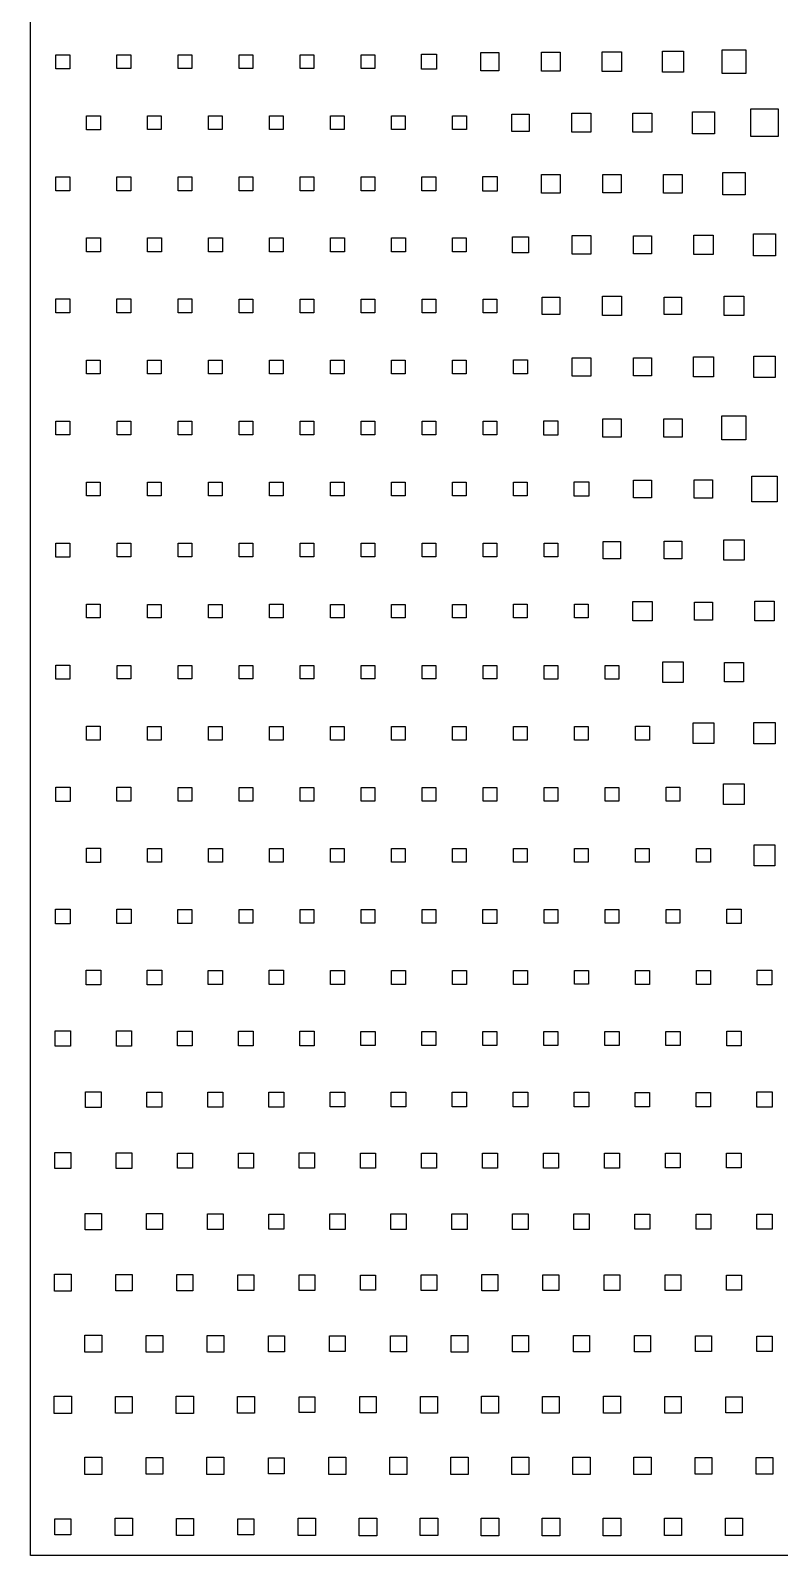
# Model space of a CAD drawing. Extents: x 0 to 454, y 0 to 640.
# Drawn here: x 0 to 157.2, y 0 to 319.7 of the extents above; entities that cross this region are included whole.
import ezdxf

# ---------------------------------------------------------------- set-up
doc = ezdxf.new("R2010")
doc.units = 0
doc.layers.get('0').update_dxf_attribs({"linetype": 'CONTINUOUS'})

msp = doc.modelspace()

# ---------------------------------------------------------------- linework, layer by layer
at = {"color": 7}
for points in [[(0, 640), (454.4, 640), (454.4, 0), (0, 0), (0, 640)], [(5.330055, 314.669945), (8.269945, 314.669945), (8.269945, 311.730055), (5.330055, 311.730055), (5.330055, 314.669945)], [(18.146029, 314.653971), (21.053971, 314.653971), (21.053971, 311.746029), (18.146029, 311.746029), (18.146029, 314.653971)], [(30.958431, 314.641569), (33.841569, 314.641569), (33.841569, 311.758431), (30.958431, 311.758431), (30.958431, 314.641569)], [(43.771912, 314.628088), (46.628088, 314.628088), (46.628088, 311.771912), (43.771912, 311.771912), (43.771912, 314.628088)], [(56.575686, 314.624314), (59.424314, 314.624314), (59.424314, 311.775686), (56.575686, 311.775686), (56.575686, 314.624314)], [(69.375686, 314.624314), (72.224314, 314.624314), (72.224314, 311.775686), (69.375686, 311.775686), (69.375686, 314.624314)], [(82.006103, 314.793897), (85.193897, 314.793897), (85.193897, 311.606103), (82.006103, 311.606103), (82.006103, 314.793897)], [(94.502457, 315.097543), (98.297543, 315.097543), (98.297543, 311.302457), (94.502457, 311.302457), (94.502457, 315.097543)], [(107.234583, 315.165417), (111.165417, 315.165417), (111.165417, 311.234583), (107.234583, 311.234583), (107.234583, 315.165417)], [(119.967249, 315.232751), (124.032751, 315.232751), (124.032751, 311.167249), (119.967249, 311.167249), (119.967249, 315.232751)], [(132.590858, 315.409142), (137.009142, 315.409142), (137.009142, 310.990858), (132.590858, 310.990858), (132.590858, 315.409142)], [(145.09867, 315.70133), (150.10133, 315.70133), (150.10133, 310.69867), (145.09867, 310.69867), (145.09867, 315.70133)], [(11.74185, 301.85815), (14.65815, 301.85815), (14.65815, 298.94185), (11.74185, 298.94185), (11.74185, 301.85815)], [(24.550343, 301.849657), (27.449657, 301.849657), (27.449657, 298.950343), (24.550343, 298.950343), (24.550343, 301.849657)], [(37.354118, 301.845882), (40.245882, 301.845882), (40.245882, 298.954118), (37.354118, 298.954118), (37.354118, 301.845882)], [(50.164363, 301.835637), (53.035637, 301.835637), (53.035637, 298.964363), (50.164363, 298.964363), (50.164363, 301.835637)], [(62.963284, 301.836716), (65.836716, 301.836716), (65.836716, 298.963284), (62.963284, 298.963284), (62.963284, 301.836716)], [(75.760049, 301.839951), (78.639951, 301.839951), (78.639951, 298.960049), (75.760049, 298.960049), (75.760049, 301.839951)], [(88.551489, 301.848511), (91.448511, 301.848511), (91.448511, 298.951489), (88.551489, 298.951489), (88.551489, 301.848511)], [(100.984688, 302.215312), (104.615313, 302.215312), (104.615313, 298.584687), (100.984688, 298.584687), (100.984688, 302.215312)], [(113.609038, 302.390962), (117.590962, 302.390962), (117.590962, 298.409038), (113.609038, 298.409038), (113.609038, 302.390962)], [(126.406275, 302.393725), (130.393725, 302.393725), (130.393725, 298.406275), (126.406275, 298.406275), (126.406275, 302.393725)], [(138.905662, 302.694338), (143.494338, 302.694338), (143.494338, 298.105662), (138.905662, 298.105662), (138.905662, 302.694338)], [(151.105447, 303.294553), (156.894553, 303.294553), (156.894553, 297.505447), (151.105447, 297.505447), (151.105447, 303.294553)], [(5.325404, 289.074596), (8.274596, 289.074596), (8.274596, 286.125404), (5.325404, 286.125404), (5.325404, 289.074596)], [(18.136324, 289.063676), (21.063676, 289.063676), (21.063676, 286.136324), (18.136324, 286.136324), (18.136324, 289.063676)], [(30.953578, 289.046422), (33.846422, 289.046422), (33.846422, 286.153578), (30.953578, 286.153578), (30.953578, 289.046422)], [(43.755196, 289.044804), (46.644804, 289.044804), (46.644804, 286.155196), (43.755196, 286.155196), (43.755196, 289.044804)], [(56.550882, 289.049118), (59.449118, 289.049118), (59.449118, 286.150882), (56.550882, 286.150882), (56.550882, 289.049118)], [(69.347175, 289.052825), (72.252825, 289.052825), (72.252825, 286.147175), (69.347175, 286.147175), (69.347175, 289.052825)], [(82.141783, 289.058217), (85.058217, 289.058217), (85.058217, 286.141783), (82.141783, 286.141783), (82.141783, 289.058217)], [(94.876268, 289.123732), (97.923732, 289.123732), (97.923732, 286.076268), (94.876268, 286.076268), (94.876268, 289.123732)], [(107.2331, 289.5669), (111.1669, 289.5669), (111.1669, 285.6331), (107.2331, 285.6331), (107.2331, 289.5669)], [(120.071048, 289.528952), (123.928952, 289.528952), (123.928952, 285.671048), (120.071048, 285.671048), (120.071048, 289.528952)], [(132.839436, 289.560564), (136.760564, 289.560564), (136.760564, 285.639436), (132.839436, 285.639436), (132.839436, 289.560564)], [(145.254908, 289.945092), (149.945092, 289.945092), (149.945092, 285.254908), (145.254908, 285.254908), (145.254908, 289.945092)], [(11.724461, 276.275539), (14.675539, 276.275539), (14.675539, 273.324461), (11.724461, 273.324461), (11.724461, 276.275539)], [(24.540637, 276.259363), (27.459363, 276.259363), (27.459363, 273.340637), (24.540637, 273.340637), (24.540637, 276.259363)], [(37.342255, 276.257745), (40.257745, 276.257745), (40.257745, 273.342255), (37.342255, 273.342255), (37.342255, 276.257745)], [(50.149804, 276.250196), (53.050196, 276.250196), (53.050196, 273.349804), (50.149804, 273.349804), (50.149804, 276.250196)], [(62.943873, 276.256127), (65.856127, 276.256127), (65.856127, 273.343873), (62.943873, 273.343873), (62.943873, 276.256127)], [(75.748725, 276.251275), (78.651275, 276.251275), (78.651275, 273.348725), (75.748725, 273.348725), (75.748725, 276.251275)], [(88.564902, 276.235098), (91.435098, 276.235098), (91.435098, 273.364902), (88.564902, 273.364902), (88.564902, 276.235098)], [(101.12421, 276.47579), (104.47579, 276.47579), (104.47579, 273.12421), (101.12421, 273.12421), (101.12421, 276.47579)], [(113.617396, 276.782604), (117.582604, 276.782604), (117.582604, 272.817396), (113.617396, 272.817396), (113.617396, 276.782604)], [(126.521397, 276.678603), (130.278603, 276.678603), (130.278603, 272.921397), (126.521397, 272.921397), (126.521397, 276.678603)], [(139.189828, 276.810172), (143.210172, 276.810172), (143.210172, 272.789828), (139.189828, 272.789828), (139.189828, 276.810172)], [(151.668995, 277.131005), (156.331005, 277.131005), (156.331005, 272.468995), (151.668995, 272.468995), (151.668995, 277.131005)], [(5.31644, 263.48356), (8.28356, 263.48356), (8.28356, 260.51644), (5.31644, 260.51644), (5.31644, 263.48356)], [(18.132751, 263.467249), (21.067249, 263.467249), (21.067249, 260.532751), (18.132751, 260.532751), (18.132751, 263.467249)], [(30.951489, 263.448511), (33.848511, 263.448511), (33.848511, 260.551489), (30.951489, 260.551489), (30.951489, 263.448511)], [(43.765643, 263.434357), (46.634357, 263.434357), (46.634357, 260.565643), (43.765643, 260.565643), (43.765643, 263.434357)], [(56.558499, 263.441501), (59.441501, 263.441501), (59.441501, 260.558499), (56.558499, 260.558499), (56.558499, 263.441501)], [(69.371979, 263.428021), (72.228021, 263.428021), (72.228021, 260.571979), (69.371979, 260.571979), (69.371979, 263.428021)], [(82.175214, 263.424786), (85.024786, 263.424786), (85.024786, 260.575214), (82.175214, 260.575214), (82.175214, 263.424786)], [(94.970833, 263.429167), (97.829167, 263.429167), (97.829167, 260.570833), (94.970833, 260.570833), (94.970833, 263.429167)], [(107.370331, 263.829669), (111.029669, 263.829669), (111.029669, 260.170331), (107.370331, 260.170331), (107.370331, 263.829669)], [(119.988009, 264.011991), (124.011991, 264.011991), (124.011991, 259.988009), (119.988009, 259.988009), (119.988009, 264.011991)], [(132.976667, 263.823333), (136.623333, 263.823333), (136.623333, 260.176667), (132.976667, 260.176667), (132.976667, 263.823333)], [(145.558284, 264.041716), (149.641716, 264.041716), (149.641716, 259.958284), (145.558284, 259.958284), (145.558284, 264.041716)], [(11.750882, 250.649118), (14.649118, 250.649118), (14.649118, 247.750882), (11.750882, 247.750882), (11.750882, 250.649118)], [(24.575147, 250.624853), (27.424853, 250.624853), (27.424853, 247.775147), (24.575147, 247.775147), (24.575147, 250.624853)], [(37.375686, 250.624314), (40.224314, 250.624314), (40.224314, 247.775686), (37.375686, 247.775686), (37.375686, 250.624314)], [(50.159577, 250.640423), (53.040423, 250.640423), (53.040423, 247.759577), (50.159577, 247.759577), (50.159577, 250.640423)], [(62.954724, 250.645276), (65.845276, 250.645276), (65.845276, 247.754724), (62.954724, 247.754724), (62.954724, 250.645276)], [(75.76106, 250.63894), (78.63894, 250.63894), (78.63894, 247.76106), (75.76106, 247.76106), (75.76106, 250.63894)], [(88.573192, 250.626808), (91.426808, 250.626808), (91.426808, 247.773192), (88.573192, 247.773192), (88.573192, 250.626808)], [(101.344951, 250.655049), (104.255049, 250.655049), (104.255049, 247.744951), (101.344951, 247.744951), (101.344951, 250.655049)], [(113.666195, 251.133805), (117.533805, 251.133805), (117.533805, 247.266195), (113.666195, 247.266195), (113.666195, 251.133805)], [(126.520656, 251.079344), (130.279344, 251.079344), (130.279344, 247.320656), (126.520656, 247.320656), (126.520656, 251.079344)], [(139.09223, 251.30777), (143.30777, 251.30777), (143.30777, 247.09223), (139.09223, 247.09223), (139.09223, 251.30777)], [(151.755876, 251.444124), (156.244124, 251.444124), (156.244124, 246.955876), (151.755876, 246.955876), (151.755876, 251.444124)], [(5.350748, 237.849252), (8.249252, 237.849252), (8.249252, 234.950748), (5.350748, 234.950748), (5.350748, 237.849252)], [(18.163217, 237.836783), (21.036783, 237.836783), (21.036783, 234.963217), (18.163217, 234.963217), (18.163217, 237.836783)], [(30.964969, 237.835031), (33.835031, 237.835031), (33.835031, 234.964969), (30.964969, 234.964969), (30.964969, 237.835031)], [(43.771373, 237.828627), (46.628627, 237.828627), (46.628627, 234.971373), (43.771373, 234.971373), (43.771373, 237.828627)], [(56.570159, 237.829841), (59.429841, 237.829841), (59.429841, 234.970159), (56.570159, 234.970159), (56.570159, 237.829841)], [(69.36935, 237.83065), (72.23065, 237.83065), (72.23065, 234.96935), (69.36935, 234.96935), (69.36935, 237.83065)], [(82.182359, 237.817641), (85.017641, 237.817641), (85.017641, 234.982359), (82.182359, 234.982359), (82.182359, 237.817641)], [(94.970833, 237.829167), (97.829167, 237.829167), (97.829167, 234.970833), (94.970833, 234.970833), (94.970833, 237.829167)], [(107.723787, 237.876213), (110.676213, 237.876213), (110.676213, 234.923787), (107.723787, 234.923787), (107.723787, 237.876213)], [(120.094638, 238.305362), (123.905362, 238.305362), (123.905362, 234.494638), (120.094638, 234.494638), (120.094638, 238.305362)], [(132.891134, 238.308866), (136.708866, 238.308866), (136.708866, 234.491134), (132.891134, 234.491134), (132.891134, 238.308866)], [(145.08027, 238.91973), (150.11973, 238.91973), (150.11973, 233.88027), (145.08027, 233.88027), (145.08027, 238.91973)], [(11.747175, 225.052825), (14.652825, 225.052825), (14.652825, 222.147175), (11.747175, 222.147175), (11.747175, 225.052825)], [(24.554724, 225.045276), (27.445276, 225.045276), (27.445276, 222.154724), (24.554724, 222.154724), (24.554724, 225.045276)], [(37.358836, 225.041164), (40.241164, 225.041164), (40.241164, 222.158836), (37.358836, 222.158836), (37.358836, 225.041164)], [(50.171912, 225.028088), (53.028088, 225.028088), (53.028088, 222.171912), (50.171912, 222.171912), (50.171912, 225.028088)], [(62.963958, 225.036042), (65.836042, 225.036042), (65.836042, 222.163958), (62.963958, 222.163958), (62.963958, 225.036042)], [(75.764363, 225.035637), (78.635637, 225.035637), (78.635637, 222.164363), (75.764363, 222.164363), (75.764363, 225.035637)], [(88.577439, 225.022561), (91.422561, 225.022561), (91.422561, 222.177439), (88.577439, 222.177439), (88.577439, 225.022561)], [(101.372451, 225.027549), (104.227549, 225.027549), (104.227549, 222.172451), (101.372451, 222.172451), (101.372451, 225.027549)], [(114.072831, 225.127169), (117.127169, 225.127169), (117.127169, 222.072831), (114.072831, 222.072831), (114.072831, 225.127169)], [(126.537574, 225.462426), (130.262426, 225.462426), (130.262426, 221.737574), (126.537574, 221.737574), (126.537574, 225.462426)], [(139.271789, 225.528211), (143.128211, 225.528211), (143.128211, 221.671789), (139.271789, 221.671789), (139.271789, 225.528211)], [(151.328548, 226.271452), (156.671452, 226.271452), (156.671452, 220.928548), (151.328548, 220.928548), (151.328548, 226.271452)], [(5.348793, 212.251207), (8.251207, 212.251207), (8.251207, 209.348793), (5.348793, 209.348793), (5.348793, 212.251207)], [(18.155196, 212.244804), (21.044804, 212.244804), (21.044804, 209.355196), (18.155196, 209.355196), (18.155196, 212.244804)], [(30.954118, 212.245882), (33.845882, 212.245882), (33.845882, 209.354118), (30.954118, 209.354118), (30.954118, 212.245882)], [(43.764902, 212.235098), (46.635098, 212.235098), (46.635098, 209.364902), (43.764902, 209.364902), (43.764902, 212.235098)], [(56.575686, 212.224314), (59.424314, 212.224314), (59.424314, 209.375686), (56.575686, 209.375686), (56.575686, 212.224314)], [(69.369216, 212.230784), (72.230784, 212.230784), (72.230784, 209.369216), (69.369216, 209.369216), (69.369216, 212.230784)], [(82.174069, 212.225931), (85.025931, 212.225931), (85.025931, 209.374069), (82.174069, 209.374069), (82.174069, 212.225931)], [(94.973327, 212.226673), (97.826673, 212.226673), (97.826673, 209.373327), (94.973327, 209.373327), (94.973327, 212.226673)], [(107.762745, 212.237255), (110.637255, 212.237255), (110.637255, 209.362745), (107.762745, 209.362745), (107.762745, 212.237255)], [(120.177341, 212.622659), (123.822659, 212.622659), (123.822659, 208.977341), (120.177341, 208.977341), (120.177341, 212.622659)], [(132.936225, 212.663775), (136.663775, 212.663775), (136.663775, 208.936225), (132.936225, 208.936225), (132.936225, 212.663775)], [(145.453676, 212.946324), (149.746324, 212.946324), (149.746324, 208.653676), (145.453676, 208.653676), (145.453676, 212.946324)], [(11.768137, 199.431863), (14.631863, 199.431863), (14.631863, 196.568137), (11.768137, 196.568137), (11.768137, 199.431863)], [(24.575282, 199.424718), (27.424718, 199.424718), (27.424718, 196.575282), (24.575282, 196.575282), (24.575282, 199.424718)], [(37.376225, 199.423775), (40.223775, 199.423775), (40.223775, 196.576225), (37.376225, 196.576225), (37.376225, 199.423775)], [(50.164026, 199.435974), (53.035974, 199.435974), (53.035974, 196.564026), (50.164026, 196.564026), (50.164026, 199.435974)], [(62.975686, 199.424314), (65.824314, 199.424314), (65.824314, 196.575686), (62.975686, 196.575686), (62.975686, 199.424314)], [(75.78, 199.42), (78.62, 199.42), (78.62, 196.58), (75.78, 196.58), (75.78, 199.42)], [(88.575686, 199.424314), (91.424314, 199.424314), (91.424314, 196.575686), (88.575686, 196.575686), (88.575686, 199.424314)], [(101.364835, 199.435165), (104.235165, 199.435165), (104.235165, 196.564835), (101.364835, 196.564835), (101.364835, 199.435165)], [(114.162206, 199.437794), (117.037794, 199.437794), (117.037794, 196.562206), (114.162206, 196.562206), (114.162206, 199.437794)], [(126.367114, 200.032886), (130.432886, 200.032886), (130.432886, 195.967114), (126.367114, 195.967114), (126.367114, 200.032886)], [(139.307243, 199.892757), (143.092757, 199.892757), (143.092757, 196.107243), (139.307243, 196.107243), (139.307243, 199.892757)], [(151.944737, 200.055263), (156.055263, 200.055263), (156.055263, 195.944737), (151.944737, 195.944737), (151.944737, 200.055263)], [(5.338548, 186.661452), (8.261452, 186.661452), (8.261452, 183.738548), (5.338548, 183.738548), (5.338548, 186.661452)], [(18.172451, 186.627549), (21.027549, 186.627549), (21.027549, 183.772451), (18.172451, 183.772451), (18.172451, 186.627549)], [(30.975686, 186.624314), (33.824314, 186.624314), (33.824314, 183.775686), (30.975686, 183.775686), (30.975686, 186.624314)], [(43.778382, 186.621618), (46.621618, 186.621618), (46.621618, 183.778382), (43.778382, 183.778382), (43.778382, 186.621618)], [(56.575821, 186.624179), (59.424179, 186.624179), (59.424179, 183.775821), (56.575821, 183.775821), (56.575821, 186.624179)], [(69.371912, 186.628088), (72.228088, 186.628088), (72.228088, 183.771912), (69.371912, 183.771912), (69.371912, 186.628088)], [(82.176225, 186.623775), (85.023775, 186.623775), (85.023775, 183.776225), (82.176225, 183.776225), (82.176225, 186.623775)], [(94.975686, 186.624314), (97.824314, 186.624314), (97.824314, 183.775686), (94.975686, 183.775686), (94.975686, 186.624314)], [(107.768137, 186.631863), (110.631863, 186.631863), (110.631863, 183.768137), (107.768137, 183.768137), (107.768137, 186.631863)], [(120.567733, 186.632267), (123.432267, 186.632267), (123.432267, 183.767733), (120.567733, 183.767733), (120.567733, 186.632267)], [(132.658866, 187.341134), (136.941134, 187.341134), (136.941134, 183.058866), (132.658866, 183.058866), (132.658866, 187.341134)], [(145.593873, 187.206127), (149.606127, 187.206127), (149.606127, 183.193873), (145.593873, 183.193873), (145.593873, 187.206127)], [(11.746029, 173.853971), (14.653971, 173.853971), (14.653971, 170.946029), (11.746029, 170.946029), (11.746029, 173.853971)], [(24.568676, 173.831324), (27.431324, 173.831324), (27.431324, 170.968676), (24.568676, 170.968676), (24.568676, 173.831324)], [(37.372451, 173.827549), (40.227549, 173.827549), (40.227549, 170.972451), (37.372451, 170.972451), (37.372451, 173.827549)], [(50.171373, 173.828627), (53.028627, 173.828627), (53.028627, 170.971373), (50.171373, 170.971373), (50.171373, 173.828627)], [(62.975147, 173.824853), (65.824853, 173.824853), (65.824853, 170.975147), (62.975147, 170.975147), (62.975147, 173.824853)], [(75.767059, 173.832941), (78.632941, 173.832941), (78.632941, 170.967059), (75.767059, 170.967059), (75.767059, 173.832941)], [(88.571912, 173.828088), (91.428088, 173.828088), (91.428088, 170.971912), (88.571912, 170.971912), (88.571912, 173.828088)], [(101.375147, 173.824853), (104.224853, 173.824853), (104.224853, 170.975147), (101.375147, 170.975147), (101.375147, 173.824853)], [(114.170294, 173.829706), (117.029706, 173.829706), (117.029706, 170.970294), (114.170294, 170.970294), (114.170294, 173.829706)], [(126.946501, 173.853499), (129.853499, 173.853499), (129.853499, 170.946501), (126.946501, 170.946501), (126.946501, 173.853499)], [(139.024357, 174.575643), (143.375643, 174.575643), (143.375643, 170.224357), (139.024357, 170.224357), (139.024357, 174.575643)], [(151.774277, 174.625723), (156.225723, 174.625723), (156.225723, 170.174277), (151.774277, 170.174277), (151.774277, 174.625723)], [(5.307273, 161.092727), (8.292727, 161.092727), (8.292727, 158.107273), (5.307273, 158.107273), (5.307273, 161.092727)], [(18.13848, 161.06152), (21.06152, 161.06152), (21.06152, 158.13848), (18.13848, 158.13848), (18.13848, 161.06152)], [(30.95742, 161.04258), (33.84258, 161.04258), (33.84258, 158.15742), (30.95742, 158.15742), (30.95742, 161.04258)], [(43.767598, 161.032402), (46.632402, 161.032402), (46.632402, 158.167598), (43.767598, 158.167598), (43.767598, 161.032402)], [(56.575686, 161.024314), (59.424314, 161.024314), (59.424314, 158.175686), (56.575686, 158.175686), (56.575686, 161.024314)], [(69.376225, 161.023775), (72.223775, 161.023775), (72.223775, 158.176225), (69.376225, 158.176225), (69.376225, 161.023775)], [(82.175147, 161.024853), (85.024853, 161.024853), (85.024853, 158.175147), (82.175147, 158.175147), (82.175147, 161.024853)], [(94.971912, 161.028088), (97.828088, 161.028088), (97.828088, 158.171912), (94.971912, 158.171912), (94.971912, 161.028088)], [(107.775686, 161.024314), (110.624314, 161.024314), (110.624314, 158.175686), (107.775686, 158.175686), (107.775686, 161.024314)], [(120.570766, 161.029234), (123.429234, 161.029234), (123.429234, 158.170766), (120.570766, 158.170766), (120.570766, 161.029234)], [(133.340098, 161.059902), (136.259902, 161.059902), (136.259902, 158.140098), (133.340098, 158.140098), (133.340098, 161.059902)], [(145.431029, 161.768971), (149.768971, 161.768971), (149.768971, 157.431029), (145.431029, 157.431029), (145.431029, 161.768971)], [(11.72008, 148.27992), (14.67992, 148.27992), (14.67992, 145.32008), (11.72008, 145.32008), (11.72008, 148.27992)], [(24.533088, 148.266912), (27.466912, 148.266912), (27.466912, 145.333088), (24.533088, 145.333088), (24.533088, 148.266912)], [(37.346569, 148.253431), (40.253431, 148.253431), (40.253431, 145.346569), (37.346569, 145.346569), (37.346569, 148.253431)], [(50.167396, 148.232604), (53.032604, 148.232604), (53.032604, 145.367396), (50.167396, 145.367396), (50.167396, 148.232604)], [(62.967598, 148.232402), (65.832402, 148.232402), (65.832402, 145.367598), (62.967598, 145.367598), (62.967598, 148.232402)], [(75.758971, 148.241029), (78.641029, 148.241029), (78.641029, 145.358971), (75.758971, 145.358971), (75.758971, 148.241029)], [(88.558971, 148.241029), (91.441029, 148.241029), (91.441029, 145.358971), (88.558971, 145.358971), (88.558971, 148.241029)], [(101.365441, 148.234559), (104.234559, 148.234559), (104.234559, 145.365441), (101.365441, 145.365441), (101.365441, 148.234559)], [(114.168137, 148.231863), (117.031863, 148.231863), (117.031863, 145.368137), (114.168137, 145.368137), (114.168137, 148.231863)], [(126.958971, 148.241029), (129.841029, 148.241029), (129.841029, 145.358971), (126.958971, 145.358971), (126.958971, 148.241029)], [(139.740705, 148.259295), (142.659295, 148.259295), (142.659295, 145.340705), (139.740705, 145.340705), (139.740705, 148.259295)], [(151.829007, 148.970993), (156.170993, 148.970993), (156.170993, 144.629007), (151.829007, 144.629007), (151.829007, 148.970993)], [(5.269191, 135.530809), (8.330809, 135.530809), (8.330809, 132.469191), (5.269191, 132.469191), (5.269191, 135.530809)], [(18.090018, 135.509982), (21.109982, 135.509982), (21.109982, 132.490018), (18.090018, 132.490018), (18.090018, 135.509982)], [(30.924798, 135.475202), (33.875202, 135.475202), (33.875202, 132.524798), (30.924798, 132.524798), (30.924798, 135.475202)], [(43.750276, 135.449724), (46.649724, 135.449724), (46.649724, 132.550276), (43.750276, 132.550276), (43.750276, 135.449724)], [(56.555196, 135.444804), (59.444804, 135.444804), (59.444804, 132.555196), (56.555196, 132.555196), (56.555196, 135.444804)], [(69.358971, 135.441029), (72.241029, 135.441029), (72.241029, 132.558971), (69.358971, 132.558971), (69.358971, 135.441029)], [(82.146569, 135.453431), (85.053431, 135.453431), (85.053431, 132.546569), (82.146569, 132.546569), (82.146569, 135.453431)], [(94.934167, 135.465833), (97.865833, 135.465833), (97.865833, 132.534167), (94.934167, 132.534167), (94.934167, 135.465833)], [(107.757892, 135.442108), (110.642108, 135.442108), (110.642108, 132.557892), (107.757892, 132.557892), (107.757892, 135.442108)], [(120.558971, 135.441029), (123.441029, 135.441029), (123.441029, 132.558971), (120.558971, 132.558971), (120.558971, 135.441029)], [(133.347108, 135.452892), (136.252892, 135.452892), (136.252892, 132.547108), (133.347108, 132.547108), (133.347108, 135.452892)], [(146.104105, 135.495895), (149.095895, 135.495895), (149.095895, 132.504105), (146.104105, 132.504105), (146.104105, 135.495895)], [(11.657261, 122.742739), (14.742739, 122.742739), (14.742739, 119.657261), (11.657261, 119.657261), (11.657261, 122.742739)], [(24.461507, 122.738493), (27.538493, 122.738493), (27.538493, 119.661507), (24.461507, 119.661507), (24.461507, 122.738493)], [(37.314283, 122.685717), (40.285717, 122.685717), (40.285717, 119.714283), (37.314283, 119.714283), (37.314283, 122.685717)], [(50.108824, 122.691176), (53.091176, 122.691176), (53.091176, 119.708824), (50.108824, 119.708824), (50.108824, 122.691176)], [(62.93848, 122.66152), (65.86152, 122.66152), (65.86152, 119.73848), (62.93848, 119.73848), (62.93848, 122.66152)], [(75.741716, 122.658284), (78.658284, 122.658284), (78.658284, 119.741716), (75.741716, 119.741716), (75.741716, 122.658284)], [(88.539559, 122.660441), (91.460441, 122.660441), (91.460441, 119.739559), (88.539559, 119.739559), (88.539559, 122.660441)], [(101.34549, 122.65451), (104.25451, 122.65451), (104.25451, 119.74549), (101.34549, 119.74549), (101.34549, 122.65451)], [(114.155196, 122.644804), (117.044804, 122.644804), (117.044804, 119.755196), (114.155196, 119.755196), (114.155196, 122.644804)], [(126.937941, 122.662059), (129.862059, 122.662059), (129.862059, 119.737941), (126.937941, 119.737941), (126.937941, 122.662059)], [(139.720147, 122.679853), (142.679853, 122.679853), (142.679853, 119.720147), (139.720147, 119.720147), (139.720147, 122.679853)], [(152.447623, 122.752377), (155.552377, 122.752377), (155.552377, 119.647623), (152.447623, 119.647623), (152.447623, 122.752377)], [(5.192623, 110.007377), (8.407377, 110.007377), (8.407377, 106.792623), (5.192623, 106.792623), (5.192623, 110.007377)], [(18.022482, 109.977518), (21.177518, 109.977518), (21.177518, 106.822482), (18.022482, 106.822482), (18.022482, 109.977518)], [(30.859013, 109.940987), (33.940987, 109.940987), (33.940987, 106.859013), (30.859013, 106.859013), (30.859013, 109.940987)], [(43.657733, 109.942267), (46.742267, 109.942267), (46.742267, 106.857733), (43.657733, 106.857733), (43.657733, 109.942267)], [(56.482132, 109.917868), (59.517868, 109.917868), (59.517868, 106.882132), (56.482132, 106.882132), (56.482132, 109.917868)], [(69.305925, 109.894075), (72.294075, 109.894075), (72.294075, 106.905925), (69.305925, 106.905925), (69.305925, 109.894075)], [(82.122978, 109.877022), (85.077022, 109.877022), (85.077022, 106.922978), (82.122978, 106.922978), (82.122978, 109.877022)], [(94.934706, 109.865294), (97.865294, 109.865294), (97.865294, 106.934706), (94.934706, 106.934706), (94.934706, 109.865294)], [(107.733627, 109.866373), (110.666373, 109.866373), (110.666373, 106.933627), (107.733627, 106.933627), (107.733627, 109.866373)], [(120.520686, 109.879314), (123.479314, 109.879314), (123.479314, 106.920686), (120.520686, 106.920686), (120.520686, 109.879314)], [(133.322843, 109.877157), (136.277157, 109.877157), (136.277157, 106.922843), (133.322843, 106.922843), (133.322843, 109.877157)], [(146.078088, 109.921912), (149.121912, 109.921912), (149.121912, 106.878088), (146.078088, 106.878088), (146.078088, 109.921912)], [(11.56027, 97.23973), (14.83973, 97.23973), (14.83973, 93.96027), (11.56027, 93.96027), (11.56027, 97.23973)], [(24.428683, 97.171317), (27.571317, 97.171317), (27.571317, 94.028683), (24.428683, 94.028683), (24.428683, 97.171317)], [(37.226189, 97.173811), (40.373811, 97.173811), (40.373811, 94.026189), (37.226189, 94.026189), (37.226189, 97.173811)], [(50.027874, 97.172126), (53.172126, 97.172126), (53.172126, 94.027874), (50.027874, 94.027874), (50.027874, 97.172126)], [(62.847555, 97.152445), (65.952445, 97.152445), (65.952445, 94.047555), (62.847555, 94.047555), (62.847555, 97.152445)], [(75.673033, 97.126967), (78.726967, 97.126967), (78.726967, 94.073033), (75.673033, 94.073033), (75.673033, 97.126967)], [(88.488873, 97.111127), (91.511127, 97.111127), (91.511127, 94.088873), (88.488873, 94.088873), (88.488873, 97.111127)], [(101.281458, 97.118542), (104.318542, 97.118542), (104.318542, 94.081458), (101.281458, 94.081458), (101.281458, 97.118542)], [(114.08348, 97.11652), (117.11652, 97.11652), (117.11652, 94.08348), (114.08348, 94.08348), (114.08348, 97.11652)], [(126.894737, 97.105263), (129.905263, 97.105263), (129.905263, 94.094737), (126.894737, 94.094737), (126.894737, 97.105263)], [(139.700196, 97.099804), (142.699804, 97.099804), (142.699804, 94.100196), (139.700196, 94.100196), (139.700196, 97.099804)], [(152.415876, 97.184124), (155.584124, 97.184124), (155.584124, 94.015876), (152.415876, 94.015876), (152.415876, 97.184124)], [(5.110729, 84.489271), (8.489271, 84.489271), (8.489271, 81.110729), (5.110729, 81.110729), (5.110729, 84.489271)], [(17.947396, 84.452604), (21.252604, 84.452604), (21.252604, 81.147396), (17.947396, 81.147396), (17.947396, 84.452604)], [(30.818168, 84.381832), (33.981832, 84.381832), (33.981832, 81.218168), (30.818168, 81.218168), (30.818168, 84.381832)], [(43.616146, 84.383854), (46.783854, 84.383854), (46.783854, 81.216146), (43.616146, 81.216146), (43.616146, 84.383854)], [(56.405968, 84.394032), (59.594032, 84.394032), (59.594032, 81.205968), (56.405968, 81.205968), (56.405968, 84.394032)], [(69.211562, 84.388437), (72.388437, 84.388437), (72.388437, 81.211562), (69.211562, 81.211562), (69.211562, 84.388437)], [(82.030368, 84.369632), (85.169632, 84.369632), (85.169632, 81.230368), (82.030368, 81.230368), (82.030368, 84.369632)], [(94.827132, 84.372868), (97.972868, 84.372868), (97.972868, 81.227132), (94.827132, 81.227132), (94.827132, 84.372868)], [(107.631918, 84.368082), (110.768082, 84.368082), (110.768082, 81.231918), (107.631918, 81.231918), (107.631918, 84.368082)], [(120.442365, 84.357635), (123.557635, 84.357635), (123.557635, 81.242365), (120.442365, 81.242365), (120.442365, 84.357635)], [(133.262788, 84.337212), (136.337212, 84.337212), (136.337212, 81.262788), (133.262788, 81.262788), (133.262788, 84.337212)], [(146.06508, 84.33492), (149.13492, 84.33492), (149.13492, 81.26508), (146.06508, 81.26508), (146.06508, 84.33492)], [(11.492868, 71.707132), (14.907132, 71.707132), (14.907132, 68.292868), (11.492868, 68.292868), (11.492868, 71.707132)], [(24.319828, 71.680172), (27.680172, 71.680172), (27.680172, 68.319828), (24.319828, 68.319828), (24.319828, 71.680172)], [(37.161281, 71.638719), (40.438719, 71.638719), (40.438719, 68.361281), (37.161281, 68.361281), (37.161281, 71.638719)], [(50.029694, 71.570306), (53.170306, 71.570306), (53.170306, 68.429694), (50.029694, 68.429694), (50.029694, 71.570306)], [(62.77557, 71.62443), (66.02443, 71.62443), (66.02443, 68.37557), (62.77557, 68.37557), (62.77557, 71.62443)], [(75.574491, 71.625509), (78.825509, 71.625509), (78.825509, 68.374491), (75.574491, 68.374491), (75.574491, 71.625509)], [(88.377592, 71.622408), (91.622408, 71.622408), (91.622408, 68.377592), (88.377592, 68.377592), (88.377592, 71.622408)], [(101.16155, 71.63845), (104.43845, 71.63845), (104.43845, 68.36155), (101.16155, 68.36155), (101.16155, 71.63845)], [(113.979277, 71.620723), (117.220723, 71.620723), (117.220723, 68.379277), (113.979277, 68.379277), (113.979277, 71.620723)], [(126.822145, 71.577855), (129.977855, 71.577855), (129.977855, 68.422145), (126.822145, 68.422145), (126.822145, 71.577855)], [(139.643646, 71.556354), (142.756354, 71.556354), (142.756354, 68.443646), (139.643646, 68.443646), (139.643646, 71.556354)], [(152.411428, 71.588572), (155.588572, 71.588572), (155.588572, 68.411428), (152.411428, 68.411428), (152.411428, 71.588572)], [(5.047237, 58.952763), (8.552763, 58.952763), (8.552763, 55.447237), (5.047237, 55.447237), (5.047237, 58.952763)], [(17.879185, 58.920815), (21.320815, 58.920815), (21.320815, 55.479185), (17.879185, 55.479185), (17.879185, 58.920815)], [(30.707898, 58.892102), (34.092102, 58.892102), (34.092102, 55.507898), (30.707898, 55.507898), (30.707898, 58.892102)], [(43.531287, 58.868713), (46.868713, 58.868713), (46.868713, 55.531287), (43.531287, 55.531287), (43.531287, 58.868713)], [(56.368627, 58.831373), (59.631373, 58.831373), (59.631373, 55.568627), (56.368627, 55.568627), (56.368627, 58.831373)], [(69.221201, 58.778799), (72.378799, 58.778799), (72.378799, 55.621201), (69.221201, 55.621201), (69.221201, 58.778799)], [(81.943284, 58.856716), (85.256716, 58.856716), (85.256716, 55.543284), (81.943284, 55.543284), (81.943284, 58.856716)], [(94.71356, 58.88644), (98.08644, 58.88644), (98.08644, 55.51356), (94.71356, 55.51356), (94.71356, 58.88644)], [(107.52886, 58.87114), (110.87114, 58.87114), (110.87114, 55.52886), (107.52886, 55.52886), (107.52886, 58.87114)], [(120.33614, 58.86386), (123.66386, 58.86386), (123.66386, 55.53614), (120.33614, 55.53614), (120.33614, 58.86386)], [(133.171795, 58.828205), (136.428205, 58.828205), (136.428205, 55.571795), (133.171795, 55.571795), (133.171795, 58.828205)], [(146.017696, 58.782304), (149.182304, 58.782304), (149.182304, 55.617696), (146.017696, 55.617696), (146.017696, 58.782304)], [(11.435778, 46.164222), (14.964222, 46.164222), (14.964222, 42.635778), (11.435778, 42.635778), (11.435778, 46.164222)], [(24.251348, 46.148652), (27.748652, 46.148652), (27.748652, 42.651348), (24.251348, 42.651348), (24.251348, 46.148652)], [(37.05674, 46.14326), (40.54326, 46.14326), (40.54326, 42.65674), (37.05674, 42.65674), (37.05674, 46.14326)], [(49.910257, 46.089743), (53.289743, 46.089743), (53.289743, 42.710257), (49.910257, 42.710257), (49.910257, 46.089743)], [(62.766605, 46.033395), (66.033395, 46.033395), (66.033395, 42.766605), (62.766605, 42.766605), (62.766605, 46.033395)], [(75.51538, 46.08462), (78.88462, 46.08462), (78.88462, 42.71538), (75.51538, 42.71538), (75.51538, 46.08462)], [(88.252831, 46.147169), (91.747169, 46.147169), (91.747169, 42.652831), (88.252831, 42.652831), (88.252831, 46.147169)], [(101.098866, 46.101134), (104.501134, 46.101134), (104.501134, 42.698866), (101.098866, 42.698866), (101.098866, 46.101134)], [(113.900012, 46.099988), (117.299988, 46.099988), (117.299988, 42.700012), (113.900012, 42.700012), (113.900012, 46.099988)], [(126.7081, 46.0919), (130.0919, 46.0919), (130.0919, 42.7081), (126.7081, 42.7081), (126.7081, 46.0919)], [(139.547665, 46.052335), (142.852335, 46.052335), (142.852335, 42.747665), (139.547665, 42.747665), (139.547665, 46.052335)], [(152.384737, 46.015263), (155.615263, 46.015263), (155.615263, 42.784737), (152.384737, 42.784737), (152.384737, 46.015263)], [(4.977273, 33.422727), (8.622727, 33.422727), (8.622727, 29.777273), (4.977273, 29.777273), (4.977273, 33.422727)], [(17.840294, 33.359706), (21.359706, 33.359706), (21.359706, 29.840294), (17.840294, 29.840294), (17.840294, 33.359706)], [(30.600055, 33.399945), (34.199945, 33.399945), (34.199945, 29.800055), (30.600055, 29.800055), (30.600055, 33.399945)], [(43.428971, 33.371029), (46.971029, 33.371029), (46.971029, 29.828971), (43.428971, 29.828971), (43.428971, 33.371029)], [(56.35845, 33.24155), (59.64155, 33.24155), (59.64155, 29.95845), (56.35845, 29.95845), (56.35845, 33.24155)], [(69.077163, 33.322837), (72.522837, 33.322837), (72.522837, 29.877163), (69.077163, 29.877163), (69.077163, 33.322837)], [(81.830116, 33.369884), (85.369884, 33.369884), (85.369884, 29.830116), (81.830116, 29.830116), (81.830116, 33.369884)], [(94.618725, 33.381275), (98.181275, 33.381275), (98.181275, 29.818725), (94.618725, 29.818725), (94.618725, 33.381275)], [(107.45337, 33.34663), (110.94663, 33.34663), (110.94663, 29.85337), (107.45337, 29.85337), (107.45337, 33.34663)], [(120.228499, 33.371501), (123.771501, 33.371501), (123.771501, 29.828499), (120.228499, 29.828499), (120.228499, 33.371501)], [(133.068603, 33.331397), (136.531397, 33.331397), (136.531397, 29.868603), (133.068603, 29.868603), (133.068603, 33.331397)], [(145.904865, 33.295135), (149.295135, 33.295135), (149.295135, 29.904865), (145.904865, 29.904865), (145.904865, 33.295135)], [(11.396213, 20.603787), (15.003787, 20.603787), (15.003787, 16.996213), (11.396213, 16.996213), (11.396213, 20.603787)], [(24.241373, 20.558627), (27.758627, 20.558627), (27.758627, 17.041373), (24.241373, 17.041373), (24.241373, 20.558627)], [(37.016703, 20.583297), (40.583297, 20.583297), (40.583297, 17.016703), (37.016703, 17.016703), (37.016703, 20.583297)], [(49.956225, 20.443775), (53.243775, 20.443775), (53.243775, 17.156225), (49.956225, 17.156225), (49.956225, 20.443775)], [(62.617647, 20.582353), (66.182353, 20.582353), (66.182353, 17.017647), (62.617647, 17.017647), (62.617647, 20.582353)], [(75.411446, 20.588554), (78.988554, 20.588554), (78.988554, 17.011446), (75.411446, 17.011446), (75.411446, 20.588554)], [(88.18954, 20.61046), (91.81046, 20.61046), (91.81046, 16.98954), (88.18954, 16.98954), (88.18954, 20.61046)], [(101.0103, 20.5897), (104.5897, 20.5897), (104.5897, 17.0103), (101.0103, 17.0103), (101.0103, 20.5897)], [(113.786844, 20.613156), (117.413156, 20.613156), (117.413156, 16.986844), (113.786844, 16.986844), (113.786844, 20.613156)], [(126.600123, 20.599877), (130.199877, 20.599877), (130.199877, 17.000123), (126.600123, 17.000123), (126.600123, 20.599877)], [(139.427151, 20.572849), (142.972849, 20.572849), (142.972849, 17.027151), (139.427151, 17.027151), (139.427151, 20.572849)], [(152.279724, 20.520276), (155.720276, 20.520276), (155.720276, 17.079724), (152.279724, 17.079724), (152.279724, 20.520276)], [(5.098866, 7.701134), (8.501134, 7.701134), (8.501134, 4.298866), (5.098866, 4.298866), (5.098866, 7.701134)], [(17.768241, 7.831759), (21.431759, 7.831759), (21.431759, 4.168241), (17.768241, 4.168241), (17.768241, 7.831759)], [(30.627016, 7.772984), (34.172984, 7.772984), (34.172984, 4.227016), (30.627016, 4.227016), (30.627016, 7.772984)], [(43.518952, 7.681048), (46.881048, 7.681048), (46.881048, 4.318952), (43.518952, 4.318952), (43.518952, 7.681048)], [(56.195539, 7.804461), (59.804461, 7.804461), (59.804461, 4.195539), (56.195539, 4.195539), (56.195539, 7.804461)], [(68.947347, 7.852653), (72.652653, 7.852653), (72.652653, 4.147347), (68.947347, 4.147347), (68.947347, 7.852653)], [(81.767904, 7.832096), (85.432096, 7.832096), (85.432096, 4.167904), (81.767904, 4.167904), (81.767904, 7.832096)], [(94.553817, 7.846183), (98.246183, 7.846183), (98.246183, 4.153817), (94.553817, 4.153817), (94.553817, 7.846183)], [(107.339326, 7.860674), (111.060674, 7.860674), (111.060674, 4.139326), (107.339326, 4.139326), (107.339326, 7.860674)], [(120.154761, 7.845239), (123.845239, 7.845239), (123.845239, 4.154761), (120.154761, 4.154761), (120.154761, 7.845239)], [(132.990012, 7.809988), (136.609988, 7.809988), (136.609988, 4.190012), (132.990012, 4.190012), (132.990012, 7.809988)], [(145.806256, 7.793744), (149.393744, 7.793744), (149.393744, 4.206256), (145.806256, 4.206256), (145.806256, 7.793744)]]:
    msp.add_lwpolyline(points, dxfattribs=at)

doc.saveas('drawing.dxf')
